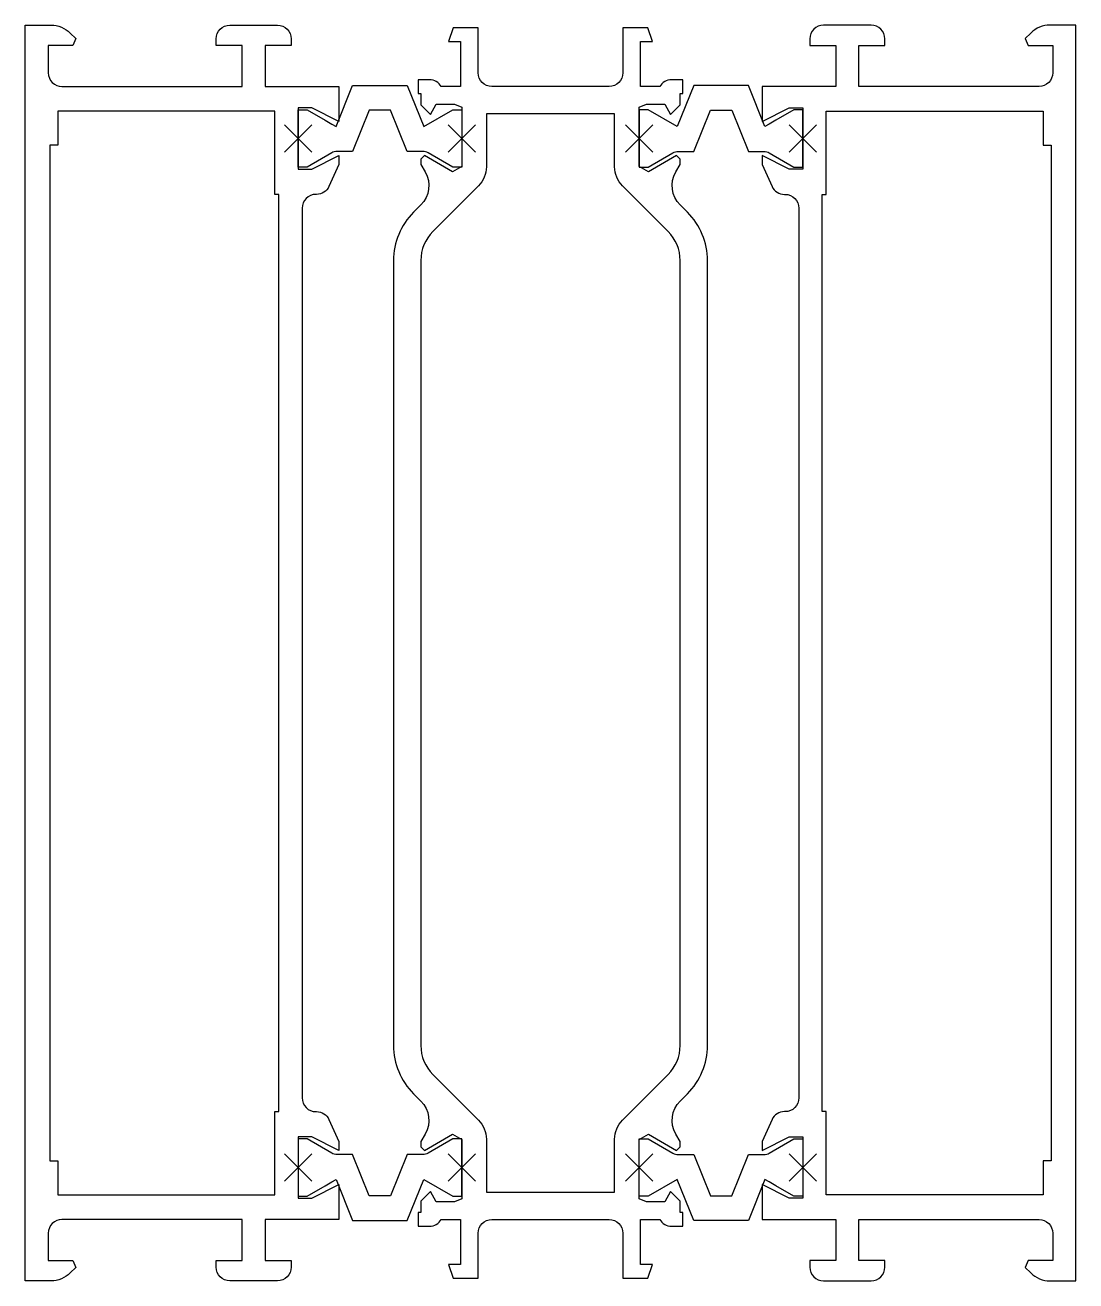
# Model space of a CAD drawing. Header units: millimetres. Extents: x 0 to 77, y 0 to 92.
import ezdxf

# ---------------------------------------------------------------- set-up
doc = ezdxf.new("R2010")
doc.units = ezdxf.units.MM
doc.header["$PDMODE"] = 3
doc.header["$PDSIZE"] = 1
doc.layers.add('X_SNAP', color=7, linetype='Continuous', lineweight=0, plot=False)

msp = doc.modelspace()

# ---------------------------------------------------------------- linework, layer by layer
for points in [[(54, 10.2), (54, 9.55), (56, 10.55), (57, 10.55), (57, 6.05), (56, 6.05), (54, 7.05), (54, 4.5), (59.4, 4.5), (59.4, 1.5), (57.5, 1.5), (57.5, 1, 0.414214), (58.5, 0), (62, 0, 0.414214), (63, 1), (63, 1.5), (61.1, 1.5), (61.1, 4.5), (74.3, 4.5, -0.414214), (75.3, 3.5), (75.3, 1.5), (73.5, 1.5), (73.288, 0.988), (73.69, 0.586, 0.198912), (75.104, 0), (77, 0), (77, 92), (75.104, 92, 0.198912), (73.69, 91.415), (73.288, 91.013), (73.5, 90.5), (75.3, 90.5), (75.3, 88.5, -0.414214), (74.3, 87.5), (61.1, 87.5), (61.1, 90.5), (63, 90.5), (63, 91, 0.414214), (62, 92), (58.5, 92, 0.414214), (57.5, 91), (57.5, 90.5), (59.4, 90.5), (59.4, 87.5), (54, 87.5), (54, 84.95), (56, 85.95), (57, 85.95), (57, 81.45), (56, 81.45), (54, 82.45), (54, 81.8), (54.734, 80.187, 0.294108), (55.644, 79.6), (55.7, 79.6, -0.414214), (56.7, 78.6), (56.7, 13.4, -0.414214), (55.7, 12.4), (55.644, 12.4, 0.294108), (54.734, 11.814), (54, 10.2)], [(23, 10.2), (23, 9.55), (21, 10.55), (20, 10.55), (20, 6.05), (21, 6.05), (23, 7.05), (23, 4.5), (17.6, 4.5), (17.6, 1.5), (19.5, 1.5), (19.5, 1, -0.414214), (18.5, 0), (15, 0, -0.414214), (14, 1), (14, 1.5), (15.9, 1.5), (15.9, 4.5), (2.7, 4.5, 0.414214), (1.7, 3.5), (1.7, 1.5), (3.5, 1.5), (3.712, 0.988), (3.31, 0.586, -0.198912), (1.896, 0), (0, 0), (0, 92), (1.896, 92, -0.198912), (3.31, 91.414), (3.712, 91.012), (3.5, 90.5), (1.7, 90.5), (1.7, 88.5, 0.414214), (2.7, 87.5), (15.9, 87.5), (15.9, 90.5), (14, 90.5), (14, 91, -0.414214), (15, 92), (18.5, 92, -0.414214), (19.5, 91), (19.5, 90.5), (17.6, 90.5), (17.6, 87.5), (23, 87.5), (23, 84.95), (21, 85.95), (20, 85.95), (20, 81.45), (21, 81.45), (23, 82.45), (23, 81.8), (22.266, 80.186, -0.294108), (21.356, 79.6), (21.3, 79.6, 0.414214), (20.3, 78.6), (20.3, 13.4, 0.414214), (21.3, 12.4), (21.356, 12.4, -0.294108), (22.266, 11.814), (23, 10.2)], [(48, 10.2), (47.68, 10.755, -0.339454), (47.997, 13.17), (48.535, 13.708, 0.198912), (50, 17.243), (50, 74.758, 0.198913), (48.536, 78.293), (47.997, 78.831, -0.339454), (47.68, 81.246), (48, 81.8), (48, 82.186), (47.736, 82.45), (45.675, 81.261), (45, 81.65), (45, 86), (45.524, 86.2), (46.867, 86.2), (47.3, 85.45), (48, 86.15), (48, 87), (48.2, 87), (48.2, 88), (47.366, 88, 0.267949), (46.5, 87.5), (45.1, 87.5), (45.1, 90.8), (45.986, 90.8), (45.622, 91.8), (43.8, 91.8), (43.8, 88.5, -0.414214), (42.8, 87.5), (34.2, 87.5, -0.414214), (33.2, 88.5), (33.2, 91.8), (31.378, 91.8), (31.014, 90.8), (31.9, 90.8), (31.9, 87.5), (30.5, 87.5, 0.267949), (29.634, 88), (28.8, 88), (28.8, 87), (29, 87), (29, 86.15), (29.7, 85.45), (30.133, 86.2), (31.476, 86.2), (32, 86), (32, 81.65), (31.325, 81.261), (29.264, 82.45), (29, 82.186), (29, 81.8), (29.32, 81.246, -0.339454), (29.003, 78.831), (28.464, 78.293, 0.198912), (27, 74.758), (27, 17.243, 0.198912), (28.464, 13.708), (29.002, 13.17, -0.339456), (29.32, 10.755), (29, 10.201), (29, 9.815), (29.264, 9.551), (31.325, 10.74), (32, 10.35), (32, 6), (31.476, 5.8), (30.133, 5.8), (29.7, 6.55), (29, 5.85), (29, 5), (29, 5), (28.8, 5), (28.8, 4), (29.634, 4, 0.267949), (30.5, 4.5), (31.9, 4.5), (31.9, 1.2), (31.014, 1.2), (31.378, 0.2), (33.2, 0.2), (33.2, 3.5, -0.414214), (34.2, 4.5), (42.8, 4.5, -0.414214), (43.8, 3.5), (43.8, 0.2), (45.622, 0.2), (45.986, 1.2), (45.1, 1.2), (45.1, 4.5), (46.5, 4.5, 0.267949), (47.366, 4), (48.2, 4), (48.2, 5), (48, 5), (48, 5), (48, 5.85), (47.3, 6.55), (46.867, 5.8), (45.524, 5.8), (45, 6), (45, 10.35), (45.675, 10.74), (47.736, 9.551), (48, 9.815), (48, 10.2)], [(23.992, 82.75), (22.866, 82.75, 0.131652), (22.466, 82.643), (20.661, 81.6), (20, 81.6), (20, 85.8), (20.661, 85.8), (22, 85.027), (22.488, 84.745), (22.787, 84.572), (24, 87.575), (28, 87.575), (29.213, 84.572), (31.339, 85.8), (32, 85.8), (32, 81.6), (31.339, 81.6), (29.534, 82.643, 0.131652), (29.134, 82.75), (28.008, 82.75), (26.786, 85.775), (25.214, 85.775)], [(53.008, 82.75), (54.134, 82.75, -0.131652), (54.534, 82.643), (56.339, 81.6), (57, 81.6), (57, 85.8), (56.339, 85.8), (55, 85.027), (54.512, 84.745), (54.213, 84.572), (53, 87.575), (49, 87.575), (47.787, 84.572), (45.661, 85.8), (45, 85.8), (45, 81.6), (45.661, 81.6), (47.466, 82.643, -0.131652), (47.866, 82.75), (48.992, 82.75), (50.214, 85.775), (51.786, 85.775)], [(29.879, 76.879, 0.198912), (29, 74.758), (29, 17.243, 0.198912), (29.879, 15.122), (33.214, 11.786, -0.198912), (33.8, 10.372), (33.8, 6.5), (43.2, 6.5), (43.2, 10.372, -0.198912), (43.786, 11.786), (47.121, 15.122, 0.198912), (48, 17.243), (48, 74.758, 0.198913), (47.121, 76.879), (43.786, 80.215, -0.198912), (43.2, 81.629), (43.2, 85.5), (33.8, 85.5), (33.8, 81.629, -0.198912), (33.214, 80.215), (29.879, 76.879)], [(23.992, 9.25), (22.866, 9.25, -0.131652), (22.466, 9.357), (20.661, 10.4), (20, 10.4), (20, 6.2), (20.661, 6.2), (22, 6.973), (22.488, 7.255), (22.787, 7.428), (24, 4.425), (28, 4.425), (29.213, 7.428), (31.339, 6.2), (32, 6.2), (32, 10.4), (31.339, 10.4), (29.534, 9.357, -0.131652), (29.134, 9.25), (28.008, 9.25), (26.786, 6.225), (25.214, 6.225)], [(53.008, 9.25), (54.134, 9.25, 0.131652), (54.534, 9.357), (56.339, 10.4), (57, 10.4), (57, 6.2), (56.339, 6.2), (55, 6.973), (54.512, 7.255), (54.213, 7.428), (53, 4.425), (49, 4.425), (47.787, 7.428), (45.661, 6.2), (45, 6.2), (45, 10.4), (45.661, 10.4), (47.466, 9.357, 0.131652), (47.866, 9.25), (48.992, 9.25), (50.214, 6.225), (51.786, 6.225)]]:
    msp.add_lwpolyline(points, format="xyb", close=True)
for points in [[(18.6, 79.6), (18.3, 79.6), (18.3, 85.7), (2.4, 85.7), (2.4, 83.2), (1.8, 83.2), (1.8, 8.8), (2.4, 8.8), (2.4, 6.3), (18.3, 6.3), (18.3, 12.4), (18.6, 12.4), (18.6, 79.6)], [(58.4, 79.6), (58.7, 79.6), (58.7, 85.7), (74.6, 85.7), (74.6, 83.2), (75.2, 83.2), (75.2, 8.8), (74.6, 8.8), (74.6, 6.3), (58.7, 6.3), (58.7, 12.4), (58.4, 12.4), (58.4, 79.6)]]:
    msp.add_lwpolyline(points, close=True)
at = {"layer": 'X_SNAP'}
for p in [(20, 83.7), (20, 83.7), (20, 83.7), (32, 83.7), (32, 83.7), (32, 83.7), (45, 83.7), (45, 83.7), (45, 83.7), (57, 83.7), (57, 83.7), (57, 83.7), (20, 8.3), (20, 8.3), (20, 8.3), (32, 8.3), (32, 8.3), (32, 8.3), (45, 8.3), (45, 8.3), (45, 8.3), (57, 8.3), (57, 8.3), (57, 8.3)]:
    msp.add_point(p, dxfattribs=at)

doc.saveas('drawing.dxf')
